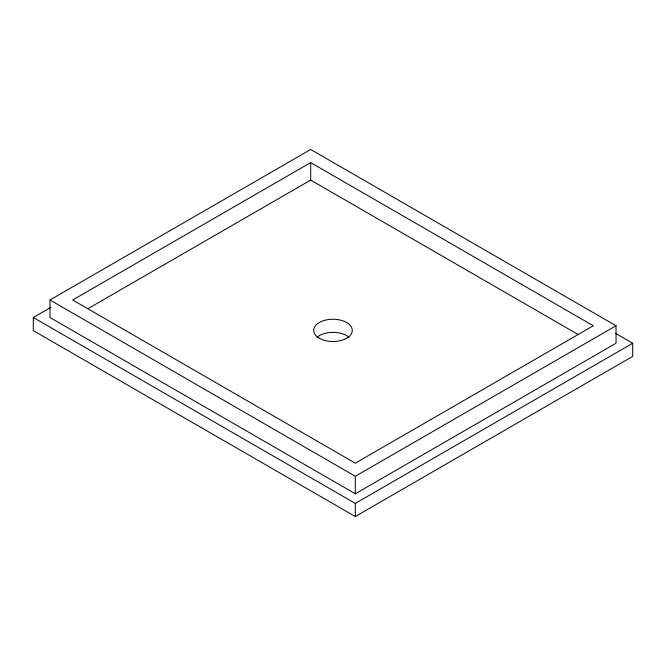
<?xml version="1.0" encoding="UTF-8"?>
<svg xmlns="http://www.w3.org/2000/svg" width="666" height="666" viewBox="0 0 666 666"><rect width="100%" height="100%" fill="white"/><g stroke="black" fill="none" stroke-linecap="round" stroke-linejoin="round"><path stroke-width="1" d="M49.967 299.991L310.689 149.467L616.033 325.757L616.033 343.256L355.311 493.781L49.967 317.491L49.967 299.991L355.311 476.282L616.033 325.757M615.609 333.391L632.7 343.256L632.7 356.385L355.311 516.533L33.3 330.619L33.3 317.491L50.408 307.617M310.689 162.596L72.702 299.991L355.311 463.161L593.298 325.757L310.689 162.596L310.689 180.095L577.996 334.424M87.97 308.674L310.689 180.095M33.3 317.491L355.311 503.404L632.7 343.256M355.311 476.282L355.311 493.781M355.311 503.404L355.311 516.533M316.958 337.312A19.289 11.139 0 0 1 349.042 337.312M319.364 338.253A19.289 11.139 0 0 0 351.631 333.258A19.289 11.139 0 0 0 328.005 319.622A19.289 11.139 0 0 0 319.364 338.253"/></g></svg>
